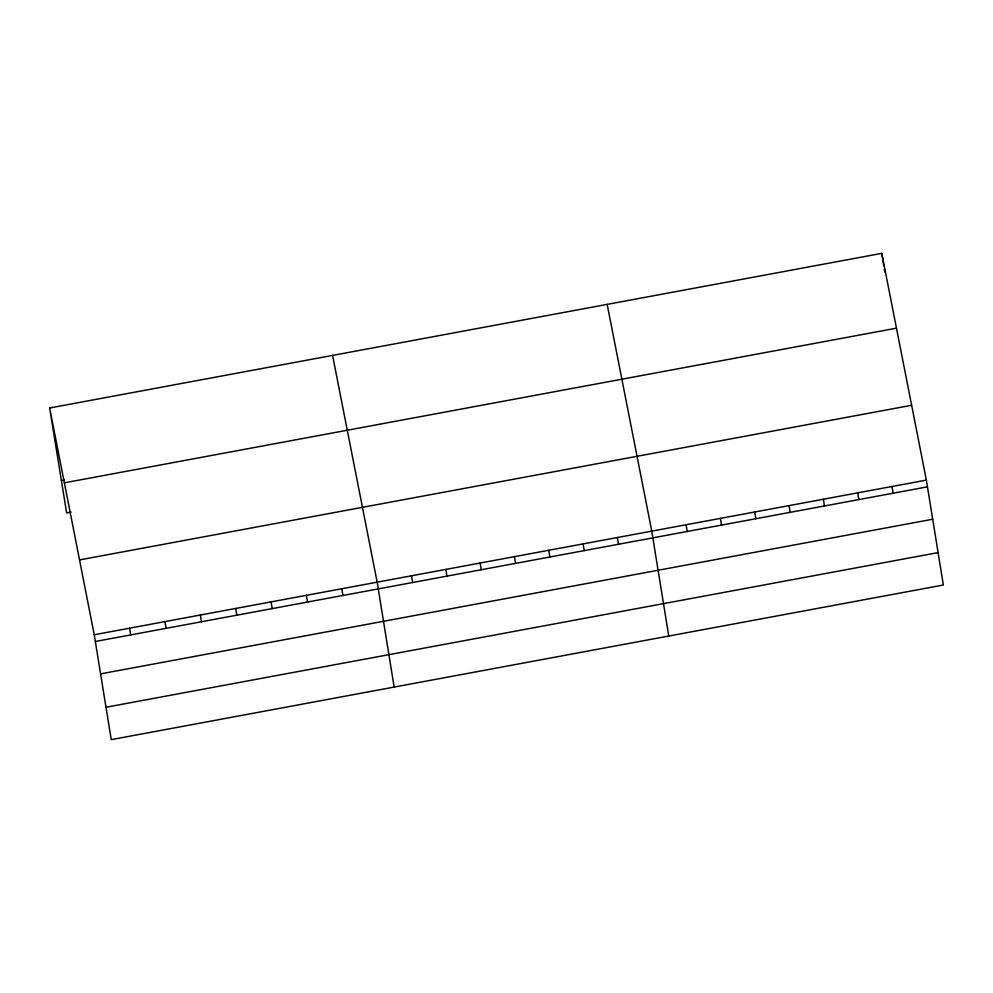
<?xml version="1.0" encoding="UTF-8"?>
<svg xmlns="http://www.w3.org/2000/svg" width="993" height="993" viewBox="0 0 993 993"><rect width="100%" height="100%" fill="white"/><g stroke="black" fill="none" stroke-linecap="round" stroke-linejoin="round"><path stroke-width="1.49" d="M49.65 407.986L881.759 253.352L926.357 480.103L943.35 585.014L111.241 739.648L94.248 634.75L49.65 407.986L66.643 512.897L71.062 512.078M61.392 480.5L64.346 479.954M64.371 482.821L896.48 328.174M79.527 559.915L911.636 405.268M94.248 634.75L926.357 480.103M95.34 641.478L927.45 486.831M100.591 673.875L932.7 519.227M105.99 707.252L938.1 552.604M607.157 304.379L651.768 531.131L668.748 636.041M332.568 355.407L377.166 582.171L394.159 687.069M881.759 253.352L883.807 265.963M884.279 268.904L884.751 271.859M892.037 486.483L893.129 493.211M857.704 492.863L858.796 499.591M823.383 499.243L824.475 505.958M789.063 505.623L790.155 512.338M754.742 512.003L755.822 518.718M720.409 518.371L721.501 525.098M686.089 524.751L687.181 531.478M617.435 537.511L618.527 544.238M583.114 543.891L584.207 550.619M548.794 550.271L549.874 556.999M514.461 556.651L515.553 563.379M480.14 563.031L481.233 569.759M445.82 569.411L446.9 576.139M411.487 575.791L412.579 582.519M341.803 588.737L342.895 595.465M306.44 595.316L307.532 602.043M271.077 601.882L272.169 608.61M235.713 608.461L236.793 615.188M200.35 615.027L201.43 621.755M164.975 621.606L166.067 628.333M129.611 628.172L130.704 634.899"/></g></svg>
